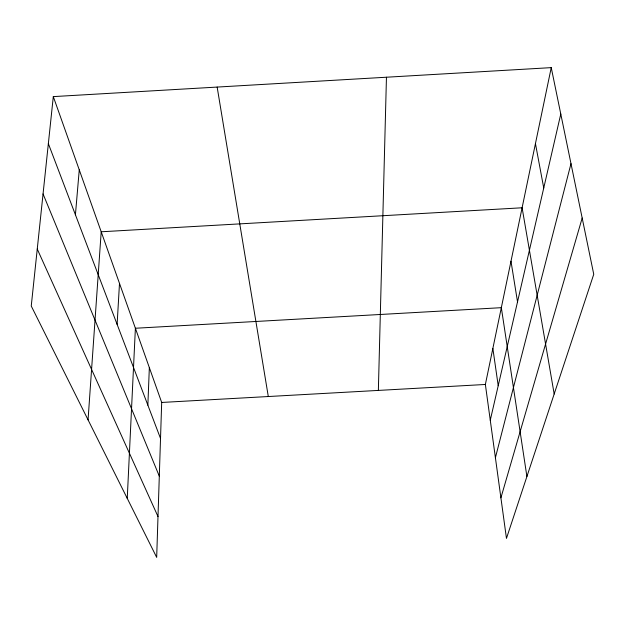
<?xml version="1.0" encoding="UTF-8"?>
<svg xmlns="http://www.w3.org/2000/svg" width="625" height="625" viewBox="0 0 625 625"><rect width="100%" height="100%" fill="white"/><g stroke="black" fill="none" stroke-linecap="round" stroke-linejoin="round"><path stroke-width="0.94" d="M378.359 390.414L386.453 77.219M53.305 96.609L161.688 402.453L156.68 557.367L31.25 306.023L53.305 96.609L551.242 67.633L593.75 274.281L506.461 538.391L485.367 384.469L551.242 67.633M147.859 405.172L149.344 367.617M127.25 498.406L135.391 328.25L501.336 307.68L526.906 476.516M117.117 324.383L119.492 283.383M88.055 419.859L101.203 231.781L522.102 207.781L554.18 394.016M75.422 214.789L79.258 169.859M490.266 420.234L560.781 114.023M495.406 457.695L570.992 163.648M500.906 497.844L582.18 218.031M161.688 402.453L485.367 384.469M37.25 249.047L158 516.562M43.055 193.945L159.305 476.164M48.352 143.641L160.523 438.453M535.445 143.594L543.742 188.008M217.156 87.07L268.305 396.531M510.992 261.227L517.523 301.859M492.859 348.43L498.219 385.719"/></g></svg>
